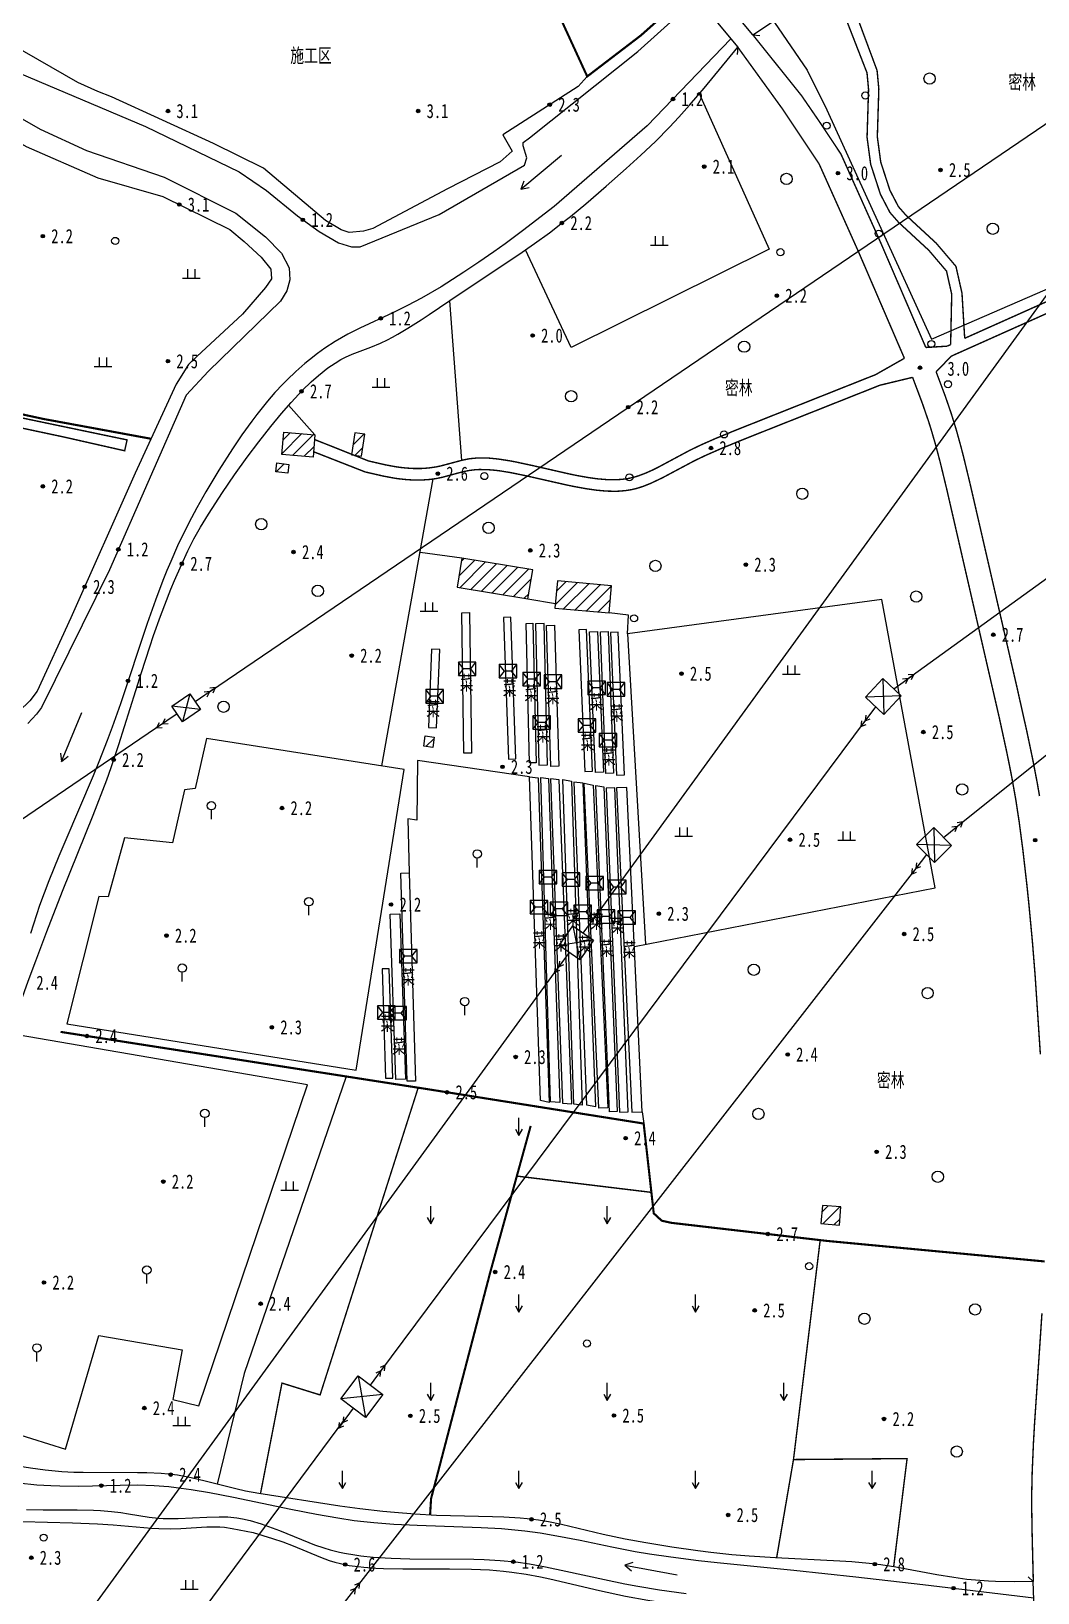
# Model space of a CAD drawing. Header units: metres. Extents: x 494039 to 619385, y 3351420 to 3402703.
# Drawn here: x 584182.6 to 584467.6, y 3395228.5 to 3395670.6 of the extents above; entities that cross this region are included whole.
import ezdxf
from ezdxf.enums import TextEntityAlignment as Align

# ---------------------------------------------------------------- set-up
doc = ezdxf.new("R2010")
doc.units = ezdxf.units.M
for name, pattern in [('2430', [0]), ('2450', [0]), ('4410a', [0]), ('4430', [0]), ('5711', [0]), ('8521', [0]), ('9610', [0])]:
    doc.linetypes.add(name, pattern=pattern)
for name, color, linetype in [('210100', 130, 'Continuous'), ('220200', 130, 'Continuous'), ('261301', 141, 'Continuous'), ('310300', 8, 'Continuous'), ('330400', 8, 'Continuous'), ('380201', 8, '2430'), ('380202', 8, '2450'), ('420500', 8, 'Continuous'), ('430300', 8, 'Continuous'), ('440100', 8, 'Continuous'), ('440300', 8, '4430'), ('510301', 8, 'Continuous'), ('510303', 8, 'Continuous'), ('541000', 8, 'Continuous'), ('547001', 8, 'Continuous'), ('720100', 8, 'Continuous'), ('760201', 8, '8521'), ('810100', 8, '9610'), ('810200', 8, 'Continuous'), ('810301', 8, 'Continuous'), ('810302', 8, 'Continuous'), ('810401', 8, 'Continuous'), ('810501', 8, 'Continuous')]:
    doc.layers.add(name, color=color, linetype=linetype)
pattern_1 = [(45, (0, 0), (-1.767766953, 1.767766953), [])]

# ---------------------------------------------------------------- blocks, each defined once
blk = doc.blocks.new('gc170')
at = {"linetype": 'Continuous'}
blk.add_circle((0, 0), 0.5, dxfattribs=at)
blk = doc.blocks.new('gu')
at = {"flags": 128}
for points in [[(3.75, 0), (-3.75, 0)], [(2.71, -0.6), (3.75, 0), (3.75, 0), (2.71, 0.6)]]:
    blk.add_lwpolyline(points, dxfattribs=at)
blk = doc.blocks.new('p_point')
for radius in [0.25, 0.2, 0.15, 0.1, 0.05]:
    blk.add_circle((0, 0), radius)
blk.add_point((0, 0))
blk = doc.blocks.new('vm')
at = {"linetype": 'Continuous'}
for p, q in [((1.25, 0), (-1.25, 0)), ((-0.5, 0), (-0.5, 1.3)), ((0.5, 1.3), (0.5, 0))]:
    blk.add_line(p, q, dxfattribs=at)
blk = doc.blocks.new('gc325')
blk.add_line((0, 0), (0, 1.3))
blk.add_circle((0, 1.9), 0.6)
blk = doc.blocks.new('v1')
blk.add_circle((0, 0), 0.8)
blk = doc.blocks.new('gc120')
for p, q in [((0, 0), (0, 2.5)), ((-0.5, 0.87), (0, 0)), ((0, 0), (0.5, 0.87))]:
    blk.add_line(p, q)
blk = doc.blocks.new('gc013a')
at = {"linetype": 'Continuous'}
blk.add_line((0.5, 0), (4, 0), dxfattribs=at)
at = {"linetype": 'Continuous', "flags": 128}
for points in [[(2.31, -0.4), (3, 0), (2.31, 0.4)], [(3.31, -0.4), (4, 0), (3.31, 0.4)]]:
    blk.add_lwpolyline(points, dxfattribs=at)
blk = doc.blocks.new('mf')
for p, q in [((1.25, 0.95), (-1.25, 0.95)), ((-1.25, 0.95), (-1.25, -0.95)), ((0.5, 0), (-0.5, 0)), ((1.25, -0.95), (1.25, 0.95)), ((-1.25, -0.95), (1.25, -0.95))]:
    blk.add_line(p, q)
at = {"flags": 128}
for points in [[(-1.25, -0.95), (-0.5, 0), (-1.25, 0.95)], [(1.25, -0.95), (0.5, 0), (1.25, 0.95)]]:
    blk.add_lwpolyline(points, dxfattribs=at)
blk = doc.blocks.new('1-3&1-4')
at = {"layer": '310300', "linetype": 'Continuous'}
h = blk.add_hatch(dxfattribs=at)
h.set_pattern_fill('ANSI31', color=8, scale=20, style=0)
h.set_pattern_definition(pattern_1)
h.paths.add_polyline_path([(584254.1219, 3395557.1164), (584262.958, 3395556.3864), (584262.4353, 3395550.0596), (584253.5992, 3395550.7896)])
h = blk.add_hatch(dxfattribs=at)
h.set_pattern_fill('ANSI31', color=8, scale=20, style=0)
h.set_pattern_definition(pattern_1)
h.paths.add_polyline_path([(584274.2618, 3395556.9194), (584273.3313, 3395550.7073), (584276.1617, 3395550.2834), (584277.0921, 3395556.4955)])
h = blk.add_hatch(dxfattribs=at)
h.set_pattern_fill('ANSI31', color=8, scale=20, style=0)
h.set_pattern_definition(pattern_1)
h.paths.add_polyline_path([(584252.1684, 3395548.3849), (584255.5864, 3395547.98), (584255.2933, 3395545.5062), (584251.8754, 3395545.911)])
h = blk.add_hatch(dxfattribs=at)
h.set_pattern_fill('ANSI31', color=8, scale=20, style=0)
h.set_pattern_definition(pattern_1)
h.paths.add_polyline_path([(584303.1995, 3395513.2418), (584323.2334, 3395509.9027), (584324.6047, 3395518.1296), (584304.5707, 3395521.4688)])
h = blk.add_hatch(dxfattribs=at)
h.set_pattern_fill('ANSI31', color=8, scale=20, style=0)
h.set_pattern_definition(pattern_1)
h.paths.add_polyline_path([(584330.9087, 3395507.3067), (584346.276, 3395505.9449), (584346.9553, 3395513.6111), (584331.588, 3395514.9729)])
h = blk.add_hatch(dxfattribs=at)
h.set_pattern_fill('ANSI31', color=8, scale=20, style=0)
h.set_pattern_definition(pattern_1)
h.paths.add_polyline_path([(584294.1795, 3395471.0805), (584296.7075, 3395470.7216), (584296.2941, 3395467.8092), (584293.7661, 3395468.1681)])
h = blk.add_hatch(dxfattribs=at)
h.set_pattern_fill('ANSI31', color=8, scale=20, style=0)
h.set_pattern_definition(pattern_1)
h.paths.add_polyline_path([(584406.2221, 3395332.992), (584411.4649, 3395332.59), (584411.8614, 3395337.7609), (584406.6186, 3395338.1629)])
at = {"layer": '210100', "color": 141, "linetype": 'Continuous', "flags": 128}
for points in [[(584059.0775, 3395741.6854), (584074.2637, 3395733.5876), (584106.0662, 3395714.4133), (584121.2622, 3395703.4737), (584160.3926, 3395670.561), (584174.3795, 3395660.8568), (584214.9341, 3395643.6901), (584241.5027, 3395630.8085), (584249.2396, 3395625.5611), (584257.982, 3395618.3414), (584264.1444, 3395613.9385), (584269.6529, 3395610.6761), (584273.2762, 3395609.5574), (584275.7781, 3395609.6203), (584298.1502, 3395618.7708), (584322.2367, 3395632.7491), (584322.9024, 3395634.8074), (584321.9219, 3395638.1431), (584321.921, 3395639.104), (584323.7056, 3395640.445), (584354.3389, 3395664.9344), (584371.1158, 3395680.0434)], [(584176.0779, 3395648.0914), (584185.1826, 3395642.865), (584198.2221, 3395636.819), (584220.2267, 3395629.3263), (584240.5876, 3395619.1484), (584248.9044, 3395612.4363), (584253.4454, 3395607.7984), (584255.6695, 3395603.5994), (584255.8512, 3395600.2862), (584255.0085, 3395597.1102), (584253.1963, 3395594.1605), (584232.7633, 3395574.3348), (584226.5207, 3395567.5822), (584204.7329, 3395518.1377), (584185.4909, 3395479.1856), (584184.1212, 3395477.257), (584181.6645, 3395474.6115)], [(584380.717, 3395668.4698), (584357.054, 3395643.855), (584330.6821, 3395620.9835), (584321.7363, 3395614.1441), (584316.77, 3395610.4696), (584313.585, 3395608.1779), (584309.3855, 3395605.2544), (584305.1328, 3395602.4073), (584298.6501, 3395598.3011), (584293.1322, 3395595.0766), (584289.1868, 3395592.9676), (584284.9731, 3395590.9105), (584275.6286, 3395586.5332), (584272.2912, 3395584.8407), (584268.6338, 3395582.7699), (584265.7666, 3395580.9065), (584263.7073, 3395579.4267), (584261.3676, 3395577.6067), (584260.0602, 3395576.5261), (584257.5101, 3395574.2848), (584255.0493, 3395571.945), (584253.8546, 3395570.7401), (584251.5762, 3395568.2983), (584249.4935, 3395565.8854), (584246.5138, 3395562.1503), (584245.0772, 3395560.2404), (584242.2912, 3395556.3534), (584239.6032, 3395552.3933), (584235.7282, 3395546.3441), (584232.0362, 3395540.1817), (584229.4978, 3395535.6567), (584227.2493, 3395531.387), (584224.0755, 3395524.8884), (584222.0975, 3395520.4957), (584221.0017, 3395517.9095), (584219.8847, 3395515.132), (584217.778, 3395509.5266), (584215.4653, 3395502.9293), (584207.8787, 3395480.171), (584205.5599, 3395473.5727), (584204.14, 3395469.7582), (584201.7726, 3395463.7667), (584200.1363, 3395459.7946), (584192.1419, 3395441.0124), (584190.4775, 3395437.0514), (584187.6465, 3395430.089), (584184.9942, 3395423.0594), (584184.0664, 3395420.3869), (584182.3962, 3395415.1914)], [(584179.0069, 3395259.5922), (584184.2212, 3395259.0722), (584188.1393, 3395258.8081), (584190.7539, 3395258.7044), (584196.0868, 3395258.6771), (584207.8181, 3395258.9727), (584212.6074, 3395259.0108), (584217.3847, 3395258.8661), (584221.5879, 3395258.523), (584223.6853, 3395258.2841), (584227.8728, 3395257.7015), (584233.0961, 3395256.8249), (584239.8706, 3395255.5272), (584256.1155, 3395252.1673), (584263.4138, 3395250.7293), (584269.3983, 3395249.6737), (584274.0679, 3395248.9752), (584276.7447, 3395248.6425), (584279.5804, 3395248.353), (584285.2716, 3395247.9283), (584291.9334, 3395247.6043), (584310.0452, 3395246.9546), (584315.7492, 3395246.6283), (584318.5939, 3395246.4081), (584322.3762, 3395246.0322), (584326.6694, 3395245.4558), (584331.4678, 3395244.6351), (584338.043, 3395243.3247), (584346.9986, 3395241.4367), (584353.5826, 3395240.1542), (584357.6451, 3395239.4741), (584363.7239, 3395238.6025), (584371.5638, 3395237.648), (584376.7998, 3395237.076), (584398.5, 3395234.8799), (584416.0837, 3395232.981), (584435.0263, 3395230.8123), (584466.4918, 3395227.0245)], [(584181.317, 3395252.0008), (584185.9669, 3395251.9052), (584195.5801, 3395251.9243), (584200.2887, 3395251.8452), (584202.2459, 3395251.7556), (584205.3681, 3395251.5098), (584208.0163, 3395251.1776), (584210.1488, 3395250.8456), (584216.0138, 3395249.9151), (584218.6935, 3395249.6182), (584219.9269, 3395249.5352), (584222.4938, 3395249.4774), (584224.2113, 3395249.5056), (584232.3788, 3395249.9189), (584235.7913, 3395250.0017), (584238.3265, 3395249.9307), (584240.8331, 3395249.6899), (584242.4414, 3395249.4216), (584244.5654, 3395248.9381), (584247.7174, 3395247.9981), (584250.8413, 3395246.8718), (584252.9148, 3395246.0533), (584261.2149, 3395242.6619), (584262.7849, 3395242.0702), (584265.421, 3395241.1648), (584267.3004, 3395240.6065), (584269.8647, 3395239.9759), (584271.3012, 3395239.6808), (584274.1941, 3395239.1918), (584275.9401, 3395238.9552), (584279.4476, 3395238.5893), (584284.5151, 3395238.2654), (584289.7976, 3395238.1062), (584307.9, 3395237.9415), (584310.9062, 3395237.8482), (584315.4032, 3395237.6007), (584319.785, 3395237.181), (584323.6715, 3395236.6294), (584328.1887, 3395235.8242), (584333.98, 3395234.6252), (584344.9074, 3395232.1909), (584350.7069, 3395230.9809), (584354.384, 3395230.2991), (584360.4643, 3395229.3084), (584368.0881, 3395228.2348)]]:
    blk.add_lwpolyline(points, dxfattribs=at)
at = {"layer": '220200', "color": 141, "linetype": 'Continuous', "const_width": 0.6, "flags": 128}
for points in [[(584041.9474, 3395592.3621), (584108.0994, 3395577.7696), (584186.0915, 3395560.8433), (584216.5606, 3395555.2325)], [(584324.0282, 3395360.6489), (584312.5338, 3395319.0447), (584295.8251, 3395255.0973), (584295.548, 3395250.455)]]:
    blk.add_lwpolyline(points, dxfattribs=at)
at = {"layer": '310300', "color": 8, "linetype": 'Continuous', "flags": 128}
for points, elevation in [([(584254.1219, 3395557.1164), (584262.958, 3395556.3864), (584262.4353, 3395550.0596), (584253.5992, 3395550.7896)], 4.7534), ([(584274.2618, 3395556.9194), (584273.3313, 3395550.7073), (584276.1617, 3395550.2834), (584277.0921, 3395556.4955)], 4.7534), ([(584252.1684, 3395548.3849), (584255.5864, 3395547.98), (584255.2933, 3395545.5062), (584251.8754, 3395545.911)], 4.6049), ([(584303.1995, 3395513.2418), (584323.2334, 3395509.9027), (584324.6047, 3395518.1296), (584304.5707, 3395521.4688)], 5.3475), ([(584330.9087, 3395507.3067), (584346.276, 3395505.9449), (584346.9553, 3395513.6111), (584331.588, 3395514.9729)], 5.3475), ([(584294.1795, 3395471.0805), (584296.7075, 3395470.7216), (584296.2941, 3395467.8092), (584293.7661, 3395468.1681)], 5.2732), ([(584406.2221, 3395332.992), (584411.4649, 3395332.59), (584411.8614, 3395337.7609), (584406.6186, 3395338.1629)], 4.1043)]:
    blk.add_lwpolyline(points, close=True, dxfattribs=dict(at, elevation=elevation))
at = {"layer": '330400', "color": 8, "linetype": 'Continuous', "flags": 128}
for points, elevation in [([(584306.6618, 3395506.0049), (584307.2637, 3395466.2436), (584305.1227, 3395466.2112), (584304.5208, 3395505.9725)], 4.3931), ([(584319.827, 3395464.6192), (584318.4281, 3395504.6749), (584316.3464, 3395504.6022), (584317.7454, 3395464.5465)], 4.3931), ([(584324.6775, 3395502.997), (584325.6281, 3395463.5159), (584323.6819, 3395463.4691), (584322.7312, 3395502.9501)], 4.3931), ([(584328.7931, 3395462.897), (584327.8612, 3395502.9154), (584325.3964, 3395502.858), (584326.3283, 3395462.8396)], 4.3931), ([(584330.7987, 3395502.4449), (584332.048, 3395462.529), (584329.7824, 3395462.4581), (584328.5332, 3395502.374)], 4.3931), ([(584341.5196, 3395461.1514), (584339.8441, 3395501.2563), (584337.7018, 3395501.1668), (584339.3773, 3395461.0619)], 3.9995), ([(584342.9648, 3395500.6638), (584344.6134, 3395460.8193), (584342.3637, 3395460.7262), (584340.715, 3395500.5707)], 3.9995), ([(584345.2678, 3395460.4875), (584343.7809, 3395500.6009), (584345.9723, 3395500.6821), (584347.4592, 3395460.5688)], 3.9995), ([(584346.6006, 3395500.4208), (584348.3703, 3395459.9672), (584350.5573, 3395460.0629), (584348.7877, 3395500.5165)], 3.9995), ([(584297.4054, 3395473.3799), (584298.2727, 3395495.6091), (584295.9355, 3395495.7003), (584295.0682, 3395473.4711)], 4.3931), ([(584326.1117, 3395459.2208), (584329.3019, 3395367.3254), (584326.8542, 3395367.8332), (584323.7311, 3395459.5448)], 3.9995), ([(584329.5981, 3395367.5136), (584326.918, 3395459.3175), (584329.0515, 3395459.0119), (584332.2559, 3395367.2639)], 3.9995), ([(584329.6353, 3395458.9675), (584333.0816, 3395367.0704), (584335.6452, 3395366.8772), (584332.0623, 3395458.6159)], 3.9995), ([(584336.229, 3395366.8288), (584333.1735, 3395458.7653), (584335.5843, 3395458.2831), (584338.6149, 3395366.5226)], 3.9995), ([(584336.2132, 3395458.0388), (584339.8041, 3395366.6142), (584342.5116, 3395366.1279), (584338.8821, 3395457.7092)], 3.9995), ([(584343.3164, 3395365.6872), (584339.2129, 3395457.7023), (584341.7678, 3395457.1665), (584345.8424, 3395365.7998)], 3.9995), ([(584344.7274, 3395456.6796), (584348.5207, 3395364.7604), (584346.3407, 3395364.6704), (584342.4893, 3395457.0159)], 3.9995), ([(584351.641, 3395364.6263), (584347.8751, 3395456.4372), (584345.4003, 3395456.3357), (584349.1662, 3395364.5248)], 3.9995), ([(584348.3302, 3395456.3699), (584352.6901, 3395364.5458), (584355.6024, 3395364.6841), (584351.2425, 3395456.5082)], 3.9995), ([(584285.875, 3395373.8522), (584284.2923, 3395420.6011), (584287.0095, 3395420.6931), (584288.5922, 3395373.9442)], 4.0367), ([(584281.9344, 3395405.1218), (584282.9421, 3395374.1477), (584284.9661, 3395374.2135), (584283.9585, 3395405.1877)], 4.0367)]:
    blk.add_lwpolyline(points, close=True, dxfattribs=dict(at, elevation=elevation))
blk.add_lwpolyline([(584289.6414, 3395432.3274), (584291.4449, 3395373.3777), (584289.0429, 3395373.3042), (584287.2394, 3395432.2539)], close=True, dxfattribs=at)
at = {"layer": '380201', "color": 8, "linetype": '2430', "const_width": 0.6, "flags": 128}
blk.add_lwpolyline([(584332.7451, 3395673.7162), (584340.0411, 3395657.833), (584355.222, 3395669.441), (584368.3673, 3395681.1233), (584358.0355, 3395694.4675), (584349.5752, 3395710.5074)], dxfattribs=at)
at = {"layer": '380202', "color": 8, "linetype": '2450', "elevation": 4.3568, "flags": 128}
blk.add_lwpolyline([(584281.856, 3395462.5867), (584296.4411, 3395543.8532)], dxfattribs=at)
blk.add_lwpolyline([(584209.0426, 3395442.222), (584204.3606, 3395425.5127), (584201.7404, 3395425.6204), (584192.7335, 3395389.5501), (584274.6312, 3395376.4167), (584288.1761, 3395461.5913), (584232.2208, 3395470.4037), (584229.0485, 3395456.2041), (584226.0153, 3395455.8281), (584222.591, 3395440.8042)], close=True, dxfattribs=at)
at = {"layer": '380202', "color": 8, "linetype": '2450', "flags": 128}
for points in [[(584323.7311, 3395459.5448), (584292.0151, 3395464.1412), (584291.7735, 3395447.2062), (584289.2713, 3395447.6098), (584289.6414, 3395432.3274)], [(584172.9805, 3395275.1251), (584192.3143, 3395269.1284), (584201.7135, 3395301.3541), (584225.3793, 3395297.2928), (584222.7279, 3395283.1518), (584230.1009, 3395281.416), (584260.8202, 3395372.3228), (584176.471, 3395386.7883)]]:
    blk.add_lwpolyline(points, dxfattribs=at)
at = {"layer": '420500', "color": 8, "linetype": 'Continuous', "const_width": 0.4, "flags": 128}
for points in [[(584408.6823, 3395685.9771), (584419.2577, 3395658.8543), (584419.6971, 3395654.21), (584419.2739, 3395640.5961), (584420.2956, 3395632.9626), (584423.0562, 3395624.4673), (584425.7494, 3395619.3087), (584428.2481, 3395616.4642), (584436.7583, 3395608.603), (584441.764, 3395602.7263), (584443.2424, 3395596.165), (584442.9368, 3395581.9001)], [(584411.6853, 3395687.5485), (584422.1084, 3395659.5295), (584422.603, 3395654.3019), (584422.1816, 3395640.7445), (584423.1366, 3395633.6087), (584425.7408, 3395625.5949), (584428.1599, 3395620.9612), (584430.3282, 3395618.4929), (584438.8547, 3395610.6167), (584444.4372, 3395604.0627), (584446.1509, 3395596.4571), (584446.9176, 3395583.6814)], [(584386.941, 3395669.6014), (584400.7095, 3395652.4167), (584405.913, 3395644.8415), (584411.8992, 3395635.8162)], [(584382.6982, 3395666.0817), (584395.392, 3395648.5285), (584405.706, 3395633.0402)], [(584405.706, 3395633.0402), (584416.8792, 3395608.1128), (584429.8422, 3395578.0241)], [(584411.8992, 3395635.8162), (584423.0927, 3395610.8436), (584435.9169, 3395581.0769)], [(584028.0327, 3395589.2012), (584030.2754, 3395589.8945), (584034.2495, 3395589.6947), (584037.8557, 3395588.9493), (584093.1106, 3395576.7271), (584191.7246, 3395555.7645), (584209.0647, 3395551.8363), (584209.7572, 3395554.9159), (584152.9238, 3395566.789), (584067.5196, 3395585.158), (584031.6901, 3395592.6894), (584029.0582, 3395594.6395)], [(584432.1668, 3395572.6284), (584434.9178, 3395565.3024), (584436.6979, 3395560.1285), (584437.396, 3395557.9266), (584438.6689, 3395553.5593), (584440.0862, 3395548.1818), (584441.8667, 3395540.8061), (584456.6818, 3395476.37), (584458.7488, 3395466.8678), (584459.6362, 3395462.5394), (584460.3116, 3395459.0708), (584461.3954, 3395452.9701), (584462.3418, 3395446.7634), (584463.3951, 3395438.7561), (584464.5191, 3395428.9441), (584465.077, 3395423.5847), (584466.0882, 3395412.8565), (584466.8603, 3395403.2157), (584468.3448, 3395380.9209)], [(584468.7953, 3395307.6329), (584466.6864, 3395276.2201), (584466.3894, 3395270.9845), (584466.024, 3395262.6055), (584465.8898, 3395256.3183), (584465.8863, 3395252.8648), (584466.0145, 3395244.9682), (584466.345, 3395231.6401)], [(584438.8172, 3395574.2233), (584441.4241, 3395567.2701), (584443.0798, 3395562.4725), (584444.487, 3395557.9311), (584445.8588, 3395552.9836), (584446.628, 3395549.9998), (584448.4375, 3395542.5085), (584449.938, 3395535.9986), (584461.7695, 3395484.6278), (584464.4993, 3395472.4446), (584466.1507, 3395464.5941), (584467.4932, 3395457.5941), (584468.1012, 3395454.0673)]]:
    blk.add_lwpolyline(points, dxfattribs=at)
at = {"layer": '420500', "color": 8, "linetype": 'Continuous', "const_width": 0.4, "elevation": 3.4471, "flags": 128}
for points in [[(584574.7397, 3395637.0793), (584536.816, 3395620.1164), (584495.3766, 3395602.0136), (584443.1842, 3395578.6582)], [(584572.1619, 3395639.1788), (584535.5819, 3395622.9167), (584494.1391, 3395604.8124), (584446.9176, 3395583.6814)], [(584441.9343, 3395581.4514), (584435.9169, 3395581.0769)], [(584442.9368, 3395581.9001), (584441.9343, 3395581.4514)], [(584443.1842, 3395578.6582), (584438.8172, 3395574.2233)]]:
    blk.add_lwpolyline(points, dxfattribs=at)
at = {"layer": '430300', "color": 8, "linetype": 'Continuous'}
for p, q in [((584386.941, 3395669.6014), (584388.9324, 3395669.4159)), ((584382.6982, 3395666.0817), (584382.5127, 3395664.0903)), ((584466.345, 3395231.6401), (584464.8865, 3395233.0086))]:
    blk.add_line(p, q, dxfattribs=at)
at = {"layer": '430300', "color": 8, "linetype": 'Continuous', "flags": 128}
for points in [[(584386.941, 3395669.6014), (584371.6372, 3395688.049)], [(584367.3944, 3395684.5293), (584382.6982, 3395666.0817)], [(584467.0146, 3395210.5847), (584466.345, 3395231.6401)]]:
    blk.add_lwpolyline(points, dxfattribs=at)
at = {"layer": '440100', "color": 8, "linetype": '4410a', "const_width": 0.4, "elevation": 3.7545, "flags": 128}
blk.add_lwpolyline([(584421.697, 3395573.3971), (584429.8422, 3395578.0241)], dxfattribs=at)
at = {"layer": '440100', "color": 8, "linetype": 'Continuous', "const_width": 0.4, "flags": 128}
blk.add_lwpolyline([(584262.5597, 3395551.5658), (584277.163, 3395545.8435), (584282.3266, 3395544.6615), (584285.263, 3395544.1113), (584286.6264, 3395543.9103), (584288.6417, 3395543.6945), (584290.892, 3395543.5497), (584293.1508, 3395543.5527), (584295.4049, 3395543.7086), (584297.2699, 3395543.9662), (584298.9692, 3395544.3164), (584303.8656, 3395545.6394), (584305.9323, 3395546.1271), (584306.8752, 3395546.2966), (584308.3609, 3395546.4707), (584309.4733, 3395546.5304), (584311.7095, 3395546.5022), (584313.9572, 3395546.3181), (584315.4601, 3395546.1285), (584318.4714, 3395545.631), (584322.6125, 3395544.7793), (584334.2312, 3395542.1469), (584336.3936, 3395541.7017), (584339.8573, 3395541.073), (584342.8984, 3395540.6481), (584345.5186, 3395540.4204), (584347.8211, 3395540.3639), (584348.8701, 3395540.3931), (584350.859, 3395540.5558), (584352.6148, 3395540.8352), (584354.0105, 3395541.167), (584355.791, 3395541.7275), (584357.881, 3395542.549), (584361.288, 3395544.1643), (584370.4002, 3395549.0153), (584373.5276, 3395550.5097), (584377.8767, 3395552.4219), (584384.2582, 3395555.0444), (584422.8909, 3395570.3904)], dxfattribs=at)
at = {"layer": '440100', "color": 8, "linetype": '4410a', "const_width": 0.4, "flags": 128}
blk.add_lwpolyline([(584262.8453, 3395555.0231), (584278.0608, 3395548.9663), (584282.9243, 3395547.8474), (584285.6902, 3395547.3296), (584286.9743, 3395547.1419), (584288.8696, 3395546.9427), (584290.9543, 3395546.8117), (584293.0467, 3395546.817), (584295.1351, 3395546.9615), (584297.2076, 3395547.2569), (584298.555, 3395547.5392), (584304.7438, 3395549.1895), (584306.6785, 3395549.5781), (584308.98, 3395549.8064), (584311.292, 3395549.8075), (584312.4531, 3395549.7417), (584314.7826, 3395549.5059), (584317.8979, 3395549.0287), (584319.847, 3395548.6634), (584324.5183, 3395547.6604), (584334.987, 3395545.2671), (584337.1135, 3395544.8304), (584340.5205, 3395544.2236), (584343.0842, 3395543.8769), (584345.6601, 3395543.6643), (584347.8204, 3395543.626), (584349.8645, 3395543.7396), (584351.6352, 3395543.9818), (584353.1153, 3395544.3107), (584354.5083, 3395544.7257), (584356.5536, 3395545.4924), (584358.559, 3395546.3893), (584359.8799, 3395547.0396), (584369.0871, 3395551.9741), (584372.2259, 3395553.4818), (584376.1942, 3395555.2339), (584381.7976, 3395557.548), (584421.697, 3395573.3971)], dxfattribs=at)
at = {"layer": '440100', "color": 8, "linetype": 'Continuous', "const_width": 0.4, "elevation": 3.7545, "flags": 128}
blk.add_lwpolyline([(584422.8909, 3395570.3904), (584432.1668, 3395572.6284)], dxfattribs=at)
at = {"layer": '440300', "color": 8, "linetype": '4430', "const_width": 0.6, "flags": 128}
blk.add_lwpolyline([(584190.9205, 3395387.2884), (584294.5618, 3395371.1135), (584356.0214, 3395361.3317), (584358.8757, 3395335.9074), (584361.1333, 3395333.8215), (584363.8448, 3395333.2198), (584408.0234, 3395328.0889), (584469.5681, 3395322.2807)], dxfattribs=at)
at = {"layer": '510303', "color": 8, "linetype": 'Continuous'}
for p, q in [((584423.7551, 3395487.3405), (584423.9755, 3395477.2036)), ((584227.5088, 3395483.0559), (584225.4137, 3395475.1077)), ((584428.9313, 3395482.4631), (584418.7992, 3395482.0809)), ((584230.5427, 3395478.599), (584222.3799, 3395479.5646)), ((584438.1325, 3395445.1669), (584438.3344, 3395435.2462)), ((584443.1932, 3395440.0792), (584433.2737, 3395440.3339)), ((584335.9264, 3395417.3605), (584337.9355, 3395407.7162)), ((584341.7993, 3395413.2879), (584332.0626, 3395411.7888)), ((584275.1645, 3395289.8843), (584277.2891, 3395278.1147)), ((584282.1747, 3395284.6178), (584270.2789, 3395283.3812))]:
    blk.add_line(p, q, dxfattribs=at)
at = {"layer": '510303', "color": 8, "linetype": 'Continuous', "flags": 128}
for points in [[(584423.7551, 3395487.3405), (584428.9313, 3395482.4631), (584423.9755, 3395477.2036), (584418.7992, 3395482.0809)], [(584275.1645, 3395289.8843), (584282.1747, 3395284.6178), (584277.2891, 3395278.1147), (584270.2789, 3395283.3812)]]:
    blk.add_lwpolyline(points, close=True, dxfattribs=at)
for points, elevation in [([(584227.5088, 3395483.0559), (584230.5427, 3395478.599), (584225.4137, 3395475.1077), (584222.3799, 3395479.5646)], 3.2362), ([(584438.1325, 3395445.1669), (584443.1932, 3395440.0792), (584438.3344, 3395435.2462), (584433.2737, 3395440.3339)], 3.4322), ([(584335.9264, 3395417.3605), (584341.7993, 3395413.2879), (584337.9355, 3395407.7162), (584332.0626, 3395411.7888)], 4.3791)]:
    blk.add_lwpolyline(points, close=True, dxfattribs=dict(at, elevation=elevation))
at = {"layer": '541000', "color": 8, "linetype": 'Continuous'}
for p, q in [((584233.0787, 3395483.5773), (584503.9567, 3395667.5974)), ((584499.7484, 3395636.8224), (584341.6306, 3395419.0123)), ((584430.3484, 3395486.9592), (584628.7294, 3395630.3874)), ((584590.5513, 3395562.0676), (584444.4803, 3395445.2042)), ((584219.8467, 3395474.5822), (584018.1744, 3395337.3948)), ((584281.0047, 3395290.416), (584419.0874, 3395475.8555)), ((584433.3209, 3395433.8926), (584273.9847, 3395229.107)), ((584332.2246, 3395406.0691), (584185.3007, 3395204.1116)), ((584060.0497, 3394993.1139), (584271.4549, 3395277.5785))]:
    blk.add_line(p, q, dxfattribs=at)
at = {"layer": '547001', "color": 8, "linetype": '5711', "flags": 128}
blk.add_lwpolyline([(584393.0447, 3395673.129), (584402.3512, 3395659.5929), (584407.8743, 3395648.4118), (584437.5626, 3395583.4361), (584539.0261, 3395627.5176), (584587.7751, 3395649.1436)], dxfattribs=at)
at = {"layer": '760201', "color": 8, "linetype": '8521', "flags": 128}
for points in [[(584369.5033, 3395681.9871), (584368.3673, 3395681.1233), (584355.222, 3395669.441), (584340.0411, 3395657.833), (584337.4685, 3395655.0157), (584316.1201, 3395641.2941), (584318.8227, 3395636.6817), (584315.3804, 3395633.6319), (584300.5255, 3395625.9739), (584279.368, 3395614.8093), (584276.6498, 3395613.9894), (584272.6284, 3395613.6015), (584270.3333, 3395614.3652), (584265.9147, 3395617.0794), (584248.345, 3395631.8323), (584234.2637, 3395638.8337), (584205.333, 3395652.0881), (584201.4389, 3395653.5589), (584195.8035, 3395656.1), (584173.0834, 3395669.1464), (584165.3707, 3395672.9655), (584144.8095, 3395688.1976), (584126.5803, 3395704.9395), (584108.2331, 3395719.8094), (584094.1798, 3395729.6364), (584088.7619, 3395732.2284), (584078.2728, 3395737.3874), (584059.9793, 3395745.2564)], [(584055.919, 3395728.7966), (584062.8482, 3395723.76), (584066.9101, 3395719.6872), (584078.1705, 3395713.689), (584090.0348, 3395706.1205), (584097.2047, 3395696.9174), (584104.69, 3395690.9346), (584117.609, 3395683.0016), (584132.003, 3395672.496), (584142.9021, 3395663.2189), (584157.2917, 3395656.3149), (584162.3697, 3395653.472), (584164.6938, 3395651.398), (584168.8224, 3395647.02), (584173.8335, 3395642.287), (584181.1901, 3395638.0423), (584201.4824, 3395629.1663), (584219.8962, 3395623.8448), (584238.8104, 3395614.5248), (584242.9538, 3395611.0558), (584247.7211, 3395606.6499), (584250.4637, 3395603.3039), (584250.6104, 3395600.5387), (584248.9132, 3395598.0765), (584242.4312, 3395590.5298), (584229.4633, 3395578.5722), (584227.1068, 3395576.2385), (584223.6942, 3395570.6779), (584212.0697, 3395545.5091), (584193.8536, 3395504.5752), (584184.3113, 3395483.7737), (584182.233, 3395480.9918), (584179.154, 3395478.0893), (584159.6334, 3395475.8105), (584141.131, 3395475.2841), (584119.9025, 3395472.8062), (584118.3945, 3395471.7036), (584117.212, 3395469.4783), (584116.504, 3395466.2231), (584116.8406, 3395462.4205), (584118.7473, 3395459.2211), (584122.0175, 3395457.4899), (584137.4226, 3395456.8735), (584158.4762, 3395455.3558), (584162.505, 3395453.8016), (584165.7003, 3395451.1913), (584167.3238, 3395447.9813), (584167.0461, 3395439.5739), (584155.0532, 3395407.6389), (584136.5303, 3395363.6107), (584126.0434, 3395347.0736)], [(584386.941, 3395669.6014), (584393.6582, 3395674.0655), (584396.8361, 3395676.2904), (584408.8699, 3395685.5744)], [(584128.717, 3395280.8), (584128.8627, 3395284.5504), (584129.0449, 3395286.4611), (584129.4587, 3395289.0936), (584129.9435, 3395291.1684), (584130.5412, 3395293.2197), (584131.4192, 3395295.7557), (584132.6258, 3395298.7636), (584133.9603, 3395301.7387), (584135.8818, 3395305.6609), (584138.1678, 3395310.0163), (584140.9874, 3395315.1511), (584148.827, 3395329.1505), (584152.4001, 3395335.8996), (584154.2287, 3395339.6424), (584155.3769, 3395342.1756), (584156.3054, 3395344.3697), (584160.0135, 3395353.6029), (584161.2919, 3395356.5104), (584162.5116, 3395359.0013), (584163.4013, 3395360.632), (584164.6753, 3395362.7402), (584168.1397, 3395368.017), (584169.7331, 3395370.5733), (584171.148, 3395373.1685), (584171.7199, 3395374.3557), (584172.7773, 3395376.7748), (584174.0272, 3395379.9827), (584174.8426, 3395382.2276), (584181.7743, 3395401.615), (584183.8832, 3395407.3854), (584186.9985, 3395415.6943), (584191.5083, 3395427.1354), (584200.1786, 3395448.7006), (584203.9776, 3395458.6461), (584205.2429, 3395462.182), (584207.4178, 3395468.6514), (584213.8188, 3395489.0107), (584216.1738, 3395496.3279), (584217.2623, 3395499.5675), (584219.2081, 3395505.0443), (584222.1419, 3395512.6188), (584223.1755, 3395515.1203), (584225.1176, 3395519.5839), (584226.9527, 3395523.4963), (584228.6687, 3395526.8612), (584230.5512, 3395530.2333), (584232.7673, 3395533.9123), (584236.7486, 3395540.0474), (584240.1752, 3395545.0133), (584243.7901, 3395550.0176), (584247.0872, 3395554.4045), (584250.467, 3395558.7225), (584253.5073, 3395562.4255), (584256.1945, 3395565.5225), (584259.459, 3395569.0102), (584261.9063, 3395571.3883), (584263.9184, 3395573.1702), (584266.638, 3395575.3069), (584268.6395, 3395576.6657), (584270.3132, 3395577.6558), (584271.6253, 3395578.3348), (584273.4619, 3395579.1539), (584278.7678, 3395581.1776), (584281.4726, 3395582.315), (584283.4586, 3395583.2712), (584284.9249, 3395584.0358), (584286.3742, 3395584.8349), (584289.231, 3395586.5177), (584292.9761, 3395588.8907), (584295.2917, 3395590.4237), (584304.0708, 3395596.3893), (584320.6755, 3395607.4301), (584325.1401, 3395610.5142), (584329.3164, 3395613.5502), (584333.0522, 3395616.432), (584335.2653, 3395618.2011), (584339.6431, 3395621.8064), (584345.4006, 3395626.7173), (584351.0747, 3395631.7255), (584355.2647, 3395635.5499), (584359.3748, 3395639.4522), (584363.3665, 3395643.4667), (584365.9683, 3395646.2651), (584369.0154, 3395649.72), (584373.1089, 3395654.5604), (584382.6982, 3395666.0817)], [(584466.345, 3395231.6401), (584460.9956, 3395231.6026), (584455.6562, 3395231.6691), (584453.6588, 3395231.746), (584450.0079, 3395232.0005), (584447.5454, 3395232.2464), (584443.8277, 3395232.751), (584439.0628, 3395233.5585), (584427.4285, 3395235.7083), (584423.1831, 3395236.3615), (584419.8842, 3395236.7555), (584414.92, 3395237.1997), (584411.6033, 3395237.4298), (584393.3239, 3395238.3566), (584385.8515, 3395238.8024), (584380.9681, 3395239.2059), (584375.0544, 3395239.8609), (584371.3654, 3395240.3383), (584364.0003, 3395241.4032), (584356.653, 3395242.5956), (584350.7936, 3395243.6605), (584344.6003, 3395244.9596), (584332.7206, 3395247.8337), (584329.1075, 3395248.583), (584326.281, 3395249.0502), (584323.0275, 3395249.4367), (584321.0671, 3395249.608), (584316.4754, 3395249.8814), (584313.1851, 3395250.0019), (584297.3526, 3395250.3663), (584291.1899, 3395250.6863), (584285.4634, 3395251.1597), (584282.1973, 3395251.4871), (584275.6778, 3395252.2487), (584270.0373, 3395253.0285), (584247.0979, 3395256.5596), (584243.2411, 3395257.2821), (584240.5517, 3395257.8856), (584231.8907, 3395260.1059), (584227.9144, 3395261.0368), (584226.4627, 3395261.3282), (584223.9857, 3395261.7384), (584221.3525, 3395262.0455), (584219.3685, 3395262.2065), (584215.3827, 3395262.3967), (584212.716, 3395262.4536), (584197.3276, 3395262.488), (584194.654, 3395262.5567), (584191.3187, 3395262.7255), (584186.5897, 3395263.1657), (584182.4028, 3395263.7192), (584178.2322, 3395264.395), (584174.0813, 3395265.1838), (584169.9568, 3395266.094), (584165.3615, 3395267.2978), (584161.4289, 3395268.52), (584153.955, 3395271.0479), (584150.052, 3395272.2939), (584146.9721, 3395273.1605), (584138.5218, 3395275.329), (584136.7597, 3395275.8338), (584133.945, 3395276.7471), (584131.4543, 3395277.7127), (584130.8858, 3395277.9688), (584130.2635, 3395278.3307), (584129.8426, 3395278.6998), (584129.4845, 3395279.2014), (584128.717, 3395280.8)], [(584052.1791, 3395158.6159), (584054.6399, 3395161.1839), (584057.1955, 3395163.9543), (584059.0666, 3395166.1322), (584060.5536, 3395167.9828), (584062.3326, 3395170.3746), (584064.0211, 3395172.8309), (584065.6406, 3395175.3365), (584067.2076, 3395177.8795), (584070.2308, 3395183.0446), (584073.8818, 3395189.5926), (584078.8769, 3395198.8446), (584089.4719, 3395218.7752), (584094.4767, 3395228.0794), (584098.0382, 3395234.5141), (584100.448, 3395238.517), (584101.8387, 3395240.5659), (584102.9518, 3395242.0428), (584104.1405, 3395243.4542), (584105.4212, 3395244.7853), (584106.8803, 3395246.0835), (584108.2645, 3395247.1459), (584109.7186, 3395248.119), (584111.2328, 3395248.9972), (584112.7988, 3395249.7729), (584114.6139, 3395250.5101), (584116.5431, 3395251.1116), (584118.5119, 3395251.5677), (584120.7327, 3395251.9321), (584123.4256, 3395252.2062), (584126.0436, 3395252.3332), (584129.3289, 3395252.3399), (584133.3335, 3395252.1815), (584135.8776, 3395252.0152), (584160.5568, 3395249.8816), (584170.195, 3395249.1698), (584175.3399, 3395248.8742), (584180.1153, 3395248.6818), (584194.2922, 3395248.3066), (584201.3769, 3395248.0288), (584205.8543, 3395247.7393), (584216.675, 3395246.7892), (584218.7716, 3395246.6659), (584221.9209, 3395246.5865), (584224.9611, 3395246.6721), (584232.3481, 3395247.13), (584233.7634, 3395247.1623), (584236.0205, 3395247.1125), (584237.312, 3395247.0095), (584239.4815, 3395246.7034), (584245.466, 3395245.5194)]]:
    blk.add_lwpolyline(points, dxfattribs=at)
at = {"layer": '760201', "color": 8, "linetype": '8521', "elevation": 3.2362, "flags": 128}
blk.add_lwpolyline([(584245.466, 3395245.5194), (584250.9525, 3395243.8599), (584253.8611, 3395242.87), (584256.8178, 3395241.738), (584264.5377, 3395238.5117), (584266.9594, 3395237.6294), (584268.5944, 3395237.1237), (584270.2108, 3395236.7095), (584272.6687, 3395236.2212), (584275.1589, 3395235.8645), (584276.8333, 3395235.6863), (584280.2074, 3395235.4428), (584282.3283, 3395235.3504), (584287.8621, 3395235.2485), (584301.0287, 3395235.2325), (584307.2965, 3395235.1353), (584312.403, 3395234.9155), (584316.3576, 3395234.6023), (584318.7221, 3395234.3312), (584322.7634, 3395233.7116), (584326.7895, 3395232.9463), (584329.4678, 3395232.3797), (584343.5058, 3395229.1102), (584350.8805, 3395227.4922), (584357.208, 3395226.3367), (584363.696, 3395225.3345), (584371.8289, 3395224.2375), (584376.7163, 3395223.6376), (584386.5035, 3395222.5526), (584392.7775, 3395221.9546), (584411.7543, 3395220.496), (584420.8407, 3395219.6881), (584428.0087, 3395218.8634), (584435.161, 3395217.8898), (584438.7283, 3395217.3481), (584444.4175, 3395216.3903), (584447.2504, 3395215.8591), (584451.4793, 3395214.9757), (584453.582, 3395214.4853), (584457.7261, 3395213.3893), (584467.0146, 3395210.5847)], dxfattribs=at)
at = {"layer": '810100', "color": 8, "linetype": '9610', "flags": 128}
for points, elevation in [([(584371.7375, 3395652.971), (584391.5738, 3395608.9242), (584335.4973, 3395581.0677), (584322.5306, 3395608.7229)], 2.611), ([(584301.04, 3395594.3365), (584304.4063, 3395549.0592)], 2.611), ([(584262.958, 3395556.3864), (584255.421, 3395564.769)], 2.611), ([(584304.5707, 3395521.4688), (584292.7121, 3395523.0757)], 3.9632), ([(584323.2334, 3395509.9027), (584331.0254, 3395508.6235)], 3.9632), ([(584351.4578, 3395499.9852), (584356.5686, 3395412.0923)], 4.1117), ([(584355.6024, 3395364.6841), (584356.0214, 3395361.3317)], 3.5771)]:
    blk.add_lwpolyline(points, dxfattribs=dict(at, elevation=elevation))
for points in [[(584353.3808, 3395411.4719), (584438.5598, 3395428.048), (584423.4149, 3395509.7501), (584351.4578, 3395499.9852), (584351.7332, 3395505.31), (584346.276, 3395505.9449)], [(584271.8019, 3395374.6656), (584242.8959, 3395290.5129), (584235.2447, 3395259.24)]]:
    blk.add_lwpolyline(points, dxfattribs=at)
at = {"layer": '810200', "color": 8, "linetype": 'Continuous', "const_width": 0.4, "flags": 128}
for points, elevation in [([(584292.1814, 3395371.485), (584264.4042, 3395284.4858), (584253.6124, 3395287.8434), (584247.5262, 3395256.5378)], 3.2132), ([(584358.2089, 3395341.8463), (584320.1071, 3395346.4562)], 3.2689), ([(584406.0018, 3395328.3237), (584398.4408, 3395266.1868), (584430.608, 3395266.4682), (584426.7923, 3395235.7705)], 3.2689), ([(584398.4408, 3395266.1868), (584393.6746, 3395238.3946)], 3.2689)]:
    blk.add_lwpolyline(points, dxfattribs=dict(at, elevation=elevation))
at = {"layer": '261301', "color": 141, "linetype": 'Continuous', "xscale": 2, "yscale": 2}
for p, rotation in [((584326.9776, 3395630.7438, 1.2), 219.9012017712099), ((584194.0735, 3395470.7802, 1.2), 247.3344210020738), ((584358.1005, 3395234.9069, 1.2), 169.509563689454)]:
    blk.add_blockref('gu', p, dxfattribs=dict(at, rotation=rotation))
at = {"layer": '330400', "color": 8, "linetype": 'Continuous', "xscale": 2, "yscale": 2}
for p in [(584306.0462, 3395490.0874), (584317.5938, 3395489.442), (584324.2792, 3395487.1858), (584330.3922, 3395486.4502), (584342.7243, 3395484.6888), (584296.8174, 3395482.3081), (584348.1833, 3395484.2776), (584327.1231, 3395474.8671), (584339.9744, 3395474.0636), (584345.9655, 3395469.8655), (584328.9282, 3395431.1188), (584335.41, 3395430.4404), (584342.1351, 3395429.4033), (584348.5886, 3395428.3048), (584326.4221, 3395422.629), (584332.0119, 3395422.0997), (584338.7248, 3395421.3058), (584345.3611, 3395419.9612), (584351.2391, 3395419.6956), (584289.402, 3395408.7181), (584283.1471, 3395392.7585), (584286.3288, 3395392.5886)]:
    blk.add_blockref('mf', p, dxfattribs=at)
at = {"layer": '510301', "color": 8, "linetype": 'Continuous', "xscale": 2, "yscale": 2}
for p in [(584418.7752, 3395652.4297, 3.6582), (584407.8571, 3395643.888, 4.5343), (584206.3902, 3395611.2641, 2.9194), (584422.6026, 3395613.3322, 4.2373), (584394.7535, 3395608.0673, 4.3635), (584437.462, 3395582.0748, 4.2373), (584442.1981, 3395570.6734, 2.2078), (584378.786, 3395556.4623, 4.3635), (584310.9275, 3395544.6573, 4.3635), (584351.9982, 3395544.2968, 4.3635), (584353.3151, 3395504.4059, 3.9632), (584402.8735, 3395320.9459, 2.6496), (584339.9588, 3395299.0516, 2.4714), (584186.1498, 3395244.0837, 1.9961)]:
    blk.add_blockref('gc170', p, dxfattribs=at)
at = {"layer": '541000', "color": 8, "linetype": 'Continuous', "xscale": 2, "yscale": 2}
for p, rotation in [((584426.0362, 3395483.8416), 35.86669052754124), ((584228.2002, 3395480.2631), 34.1900994835791), ((584224.7231, 3395477.8994), 214.2254693163172), ((584422.29, 3395480.1565), 233.3277386810963), ((584440.144, 3395441.735), 38.66137696540733), ((584436.7263, 3395438.2694), 232.1148226506408), ((584338.3355, 3395414.4732), 54.02249350835254), ((584335.5243, 3395410.6049), 233.9641571896781), ((584278.0585, 3395286.4594), 53.32773868109632), ((584274.3974, 3395281.5379), 233.3814187806543), ((584270.732, 3395224.9264), 52.11482265064081)]:
    blk.add_blockref('gc013a', p, dxfattribs=dict(at, rotation=rotation))
at = {"layer": '720100', "color": 8, "linetype": 'Continuous', "xscale": 2, "yscale": 2, "zscale": 2}
for p in [(584329.4327, 3395649.8507, 2.2984), (584364.3414, 3395651.4355, 1.2), (584221.3202, 3395648.0464, 3.0541), (584292.1749, 3395648.0466, 3.0535), (584373.1726, 3395632.3102, 2.1498), (584411.0392, 3395630.4439, 2.9619), (584440.0717, 3395631.3507, 2.5043), (584224.5401, 3395621.5565, 3.1433), (584259.5313, 3395617.2345, 1.2), (584332.8684, 3395616.3272, 2.2237), (584185.8927, 3395612.619, 2.2463), (584393.7226, 3395595.753, 2.2477), (584281.5691, 3395589.3267, 1.2), (584324.5849, 3395584.4703, 2.0245), (584221.32, 3395577.1916, 2.5156), (584434.2443, 3395575.3606, 3.0288), (584259.1533, 3395568.6815, 2.6704), (584351.6313, 3395564.1905, 2.1799), (584375.0816, 3395552.618, 2.8244), (584297.7341, 3395545.3678, 2.5672), (584185.8926, 3395541.7642, 2.2087), (584207.2822, 3395523.9229, 1.2), (584256.8824, 3395523.1559, 2.4491), (584323.9228, 3395523.6184, 2.3456), (584225.2666, 3395519.8424, 2.7446), (584384.9489, 3395519.6103, 2.2907), (584197.7416, 3395513.3121, 2.2808), (584455.0187, 3395499.7527, 2.7003), (584273.3579, 3395493.8295, 2.2229), (584210.0229, 3395486.7069, 1.2), (584366.7449, 3395488.7409, 2.4591), (584435.226, 3395472.1868, 2.5302), (584205.9475, 3395464.3144, 2.2271), (584316.0351, 3395462.3489, 2.3463), (584253.6262, 3395450.6647, 2.1888), (584397.4641, 3395441.7036, 2.5341), (584466.8829, 3395441.584, 2.7029), (584284.5011, 3395423.3415, 2.2376), (584360.3024, 3395420.7516, 2.2894), (584429.7623, 3395414.9855, 2.4633), (584220.9019, 3395414.5609, 2.2228), (584250.7588, 3395388.5886, 2.2649), (584198.3885, 3395386.1229, 2.3879), (584319.7709, 3395380.1881, 2.3233), (584396.7949, 3395380.8935, 2.4108), (584300.3451, 3395370.193, 2.5402), (584350.9235, 3395357.1854, 2.3871), (584421.977, 3395353.3239, 2.3406), (584220.0176, 3395344.8993, 2.2253), (584391.1953, 3395330.0433, 2.6627), (584313.9851, 3395319.3107, 2.3968), (584186.2301, 3395316.3383, 2.2196), (584247.5622, 3395310.3283, 2.3662), (584387.4644, 3395308.4298, 2.4703), (584214.6416, 3395280.7656, 2.4144), (584289.9634, 3395278.5689, 2.4746), (584347.6015, 3395278.6612, 2.5168), (584424.0868, 3395277.6849, 2.24), (584222.111, 3395261.9284, 2.381), (584202.458, 3395258.8044, 1.2), (584324.2474, 3395249.2678, 2.5478), (584379.9306, 3395250.498, 2.4691), (584182.6225, 3395238.3976, 2.301), (584271.5014, 3395236.4728, 2.5527), (584319.1356, 3395237.257, 1.2), (584421.4663, 3395236.557, 2.7966), (584443.7343, 3395229.764, 1.2)]:
    blk.add_blockref('p_point', p, dxfattribs=at)
at = {"layer": '810301', "color": 8, "linetype": 'Continuous', "xscale": 2, "yscale": 2}
for p in [(584320.7167, 3395357.9553), (584295.7167, 3395332.9553), (584345.7167, 3395332.9553), (584320.7167, 3395307.9553), (584370.7167, 3395307.9553), (584295.7167, 3395282.9553), (584345.7167, 3395282.9553), (584395.7167, 3395282.9553), (584270.7167, 3395257.9553), (584320.7167, 3395257.9553), (584370.7167, 3395257.9553), (584420.7167, 3395257.9553)]:
    blk.add_blockref('gc120', p, dxfattribs=at)
at = {"layer": '810302', "color": 8, "linetype": 'Continuous', "xscale": 2, "yscale": 2}
for p in [(584360.4136, 3395610.0011, 2.611), (584227.9664, 3395600.6385), (584202.9664, 3395575.6385), (584281.6169, 3395569.7694, 2.611), (584295.214, 3395506.2909, 2.611), (584397.8297, 3395488.4494, 2.611), (584367.3024, 3395442.5736, 2.611), (584413.4877, 3395441.4568, 2.611), (584255.7927, 3395342.3286, 2.611), (584225.2395, 3395275.7137, 2.611), (584227.4032, 3395229.3983, 2.611)]:
    blk.add_blockref('vm', p, dxfattribs=at)
at = {"layer": '810401', "color": 8, "linetype": 'Continuous', "xscale": 2, "yscale": 2}
for p in [(584233.6132, 3395447.5402, 2.611), (584308.9049, 3395433.8619, 2.611), (584261.2231, 3395420.3569, 2.611), (584225.379, 3395401.5744, 2.611), (584305.3583, 3395392.051, 2.611), (584231.7501, 3395360.4049, 2.611), (584215.3303, 3395316.0625, 2.611), (584184.2473, 3395293.9934, 2.611)]:
    blk.add_blockref('gc325', p, dxfattribs=at)
at = {"layer": '810501', "color": 8, "linetype": 'Continuous', "xscale": 2, "yscale": 2}
for p in [(584436.988, 3395657.2205, 2.611), (584396.4628, 3395628.8224, 2.611), (584454.8749, 3395614.7186, 2.611), (584384.4857, 3395581.3123, 2.611), (584335.4994, 3395567.2677, 2.611), (584400.9449, 3395539.6805, 2.611), (584247.7588, 3395531.0527, 2.611), (584312.1175, 3395530.0248, 2.611), (584359.3539, 3395519.2433, 2.611), (584263.7597, 3395512.168, 2.611), (584433.2054, 3395510.5379, 2.611), (584237.0805, 3395479.3452, 2.611), (584446.1908, 3395455.9361, 2.611), (584387.2103, 3395404.8753, 2.611), (584436.4297, 3395398.2771, 2.611), (584388.5233, 3395364.0642, 2.611), (584439.3023, 3395346.2868, 2.611), (584449.8692, 3395308.719, 2.611), (584418.5154, 3395306.0576, 2.611), (584444.6504, 3395268.4282, 2.611)]:
    blk.add_blockref('v1', p, dxfattribs=at)
at = {"color": 8, "width": 0.75}
for s, p in [('施工区', (584261.8204, 3395663.7646, 3.5346)), ('菜', (584305.8923, 3395486.1081, 4.3931)), ('菜', (584318.0867, 3395484.6107, 4.3931)), ('菜', (584324.1797, 3395483.233, 4.3931)), ('菜', (584330.2906, 3395482.4515, 4.3931)), ('菜', (584342.6642, 3395480.695, 3.9995)), ('菜', (584296.4135, 3395478.77, 4.3931)), ('菜', (584348.4171, 3395477.5109, 3.9995)), ('菜', (584327.5005, 3395471.6597, 4.3931)), ('菜', (584340.1158, 3395469.2524, 3.9995)), ('菜', (584346.2015, 3395465.0909, 3.9995)), ('菜', (584329.6338, 3395418.5339, 3.9995)), ('菜', (584336.0221, 3395419.6042, 3.9995)), ('菜', (584342.6575, 3395418.5319, 3.9995)), ('菜', (584348.6448, 3395417.4239, 3.9995)), ('菜', (584326.5068, 3395413.2872, 3.9995)), ('菜', (584332.6225, 3395412.4433, 3.9995)), ('菜', (584339.3568, 3395412.03, 3.9995)), ('菜', (584345.5128, 3395410.9226, 3.9995)), ('菜', (584351.9663, 3395410.527, 3.9995)), ('菜', (584289.3422, 3395402.8158, 4.0243)), ('菜', (584283.4503, 3395389.6677, 4.0367)), ('菜', (584286.8121, 3395383.1495, 4.0367))]:
    blk.add_text(s, height=4, dxfattribs=at).set_placement(p, align=Align.MIDDLE_CENTER)
at = {"color": 8, "linetype": 'Continuous', "width": 0.75}
for p in [(584463.1998, 3395656.3815), (584382.9626, 3395569.7563), (584425.983, 3395373.6954)]:
    blk.add_text('密林', height=4, dxfattribs=at).set_placement(p, align=Align.MIDDLE)
at = {"layer": '720100', "color": 8, "width": 0.75}
for s, p in [('3.1', (584223.7202, 3395648.0464, 3.0541)), ('3.1', (584294.5749, 3395648.0466, 3.0535)), ('2.3', (584331.8327, 3395649.8507, 2.2984)), ('1.2', (584366.7414, 3395651.4355, 1.2)), ('2.1', (584375.5726, 3395632.3102, 2.1498)), ('3.0', (584413.4392, 3395630.4439, 2.9619)), ('2.5', (584442.4717, 3395631.3507, 2.5043)), ('3.1', (584226.9401, 3395621.5565, 3.1433)), ('1.2', (584261.9313, 3395617.2345, 1.2)), ('2.2', (584188.2927, 3395612.619, 2.2463)), ('2.2', (584335.2684, 3395616.3272, 2.2237)), ('2.2', (584396.1226, 3395595.753, 2.2477)), ('1.2', (584283.9691, 3395589.3267, 1.2)), ('2.0', (584326.9849, 3395584.4703, 2.0245)), ('2.5', (584223.72, 3395577.1916, 2.5156)), ('3.0', (584442.049, 3395575.085, 3.0288)), ('2.7', (584261.5533, 3395568.6815, 2.6704)), ('2.2', (584354.0313, 3395564.1905, 2.1799)), ('2.8', (584377.4816, 3395552.618, 2.8244)), ('2.2', (584188.2926, 3395541.7642, 2.2087)), ('2.6', (584300.1341, 3395545.3678, 2.5672)), ('1.2', (584209.6822, 3395523.9229, 1.2)), ('2.7', (584227.6666, 3395519.8424, 2.7446)), ('2.4', (584259.2824, 3395523.1559, 2.4491)), ('2.3', (584326.3228, 3395523.6184, 2.3456)), ('2.3', (584387.3489, 3395519.6103, 2.2907)), ('2.3', (584200.1416, 3395513.3121, 2.2808)), ('2.7', (584457.4187, 3395499.7527, 2.7003)), ('2.2', (584275.7579, 3395493.8295, 2.2229)), ('2.5', (584369.1449, 3395488.7409, 2.4591)), ('1.2', (584212.4229, 3395486.7069, 1.2)), ('2.5', (584437.626, 3395472.1868, 2.5302)), ('2.2', (584208.3475, 3395464.3144, 2.2271)), ('2.3', (584318.4351, 3395462.3489, 2.3463)), ('2.2', (584256.0262, 3395450.6647, 2.1888)), ('2.5', (584399.8641, 3395441.7036, 2.5341)), ('2.2', (584286.9011, 3395423.3415, 2.2376)), ('2.3', (584362.7024, 3395420.7516, 2.2894)), ('2.2', (584223.3019, 3395414.5609, 2.2228)), ('2.5', (584432.1623, 3395414.9855, 2.4633)), ('2.4', (584184.0707, 3395401.2151, 2.4476)), ('2.3', (584253.1588, 3395388.5886, 2.2649)), ('2.4', (584200.7885, 3395386.1229, 2.3879)), ('2.3', (584322.1709, 3395380.1881, 2.3233)), ('2.4', (584399.1949, 3395380.8935, 2.4108)), ('2.5', (584302.7451, 3395370.193, 2.5402)), ('2.4', (584353.3235, 3395357.1854, 2.3871)), ('2.3', (584424.377, 3395353.3239, 2.3406)), ('2.2', (584222.4176, 3395344.8993, 2.2253)), ('2.7', (584393.5953, 3395330.0433, 2.6627)), ('2.2', (584188.6301, 3395316.3383, 2.2196)), ('2.4', (584316.3851, 3395319.3107, 2.3968)), ('2.4', (584249.9622, 3395310.3283, 2.3662)), ('2.5', (584389.8644, 3395308.4298, 2.4703)), ('2.4', (584217.0416, 3395280.7656, 2.4144)), ('2.5', (584292.3634, 3395278.5689, 2.4746)), ('2.5', (584350.0015, 3395278.6612, 2.5168)), ('2.2', (584426.4868, 3395277.6849, 2.24)), ('1.2', (584204.858, 3395258.8044, 1.2)), ('2.4', (584224.511, 3395261.9284, 2.381)), ('2.5', (584382.3306, 3395250.498, 2.4691)), ('2.5', (584326.6474, 3395249.2678, 2.5478)), ('2.3', (584185.0225, 3395238.3976, 2.301)), ('1.2', (584321.5356, 3395237.257, 1.2)), ('2.6', (584273.9014, 3395236.4728, 2.5527)), ('2.8', (584423.8663, 3395236.557, 2.7966)), ('1.2', (584446.1343, 3395229.764, 1.2))]:
    blk.add_text(s, height=4, dxfattribs=at).set_placement(p, align=Align.MIDDLE_LEFT)

msp = doc.modelspace()

# ---------------------------------------------------------------- block references
msp.add_blockref('1-3&1-4', (0, 0))

doc.saveas('drawing.dxf')
